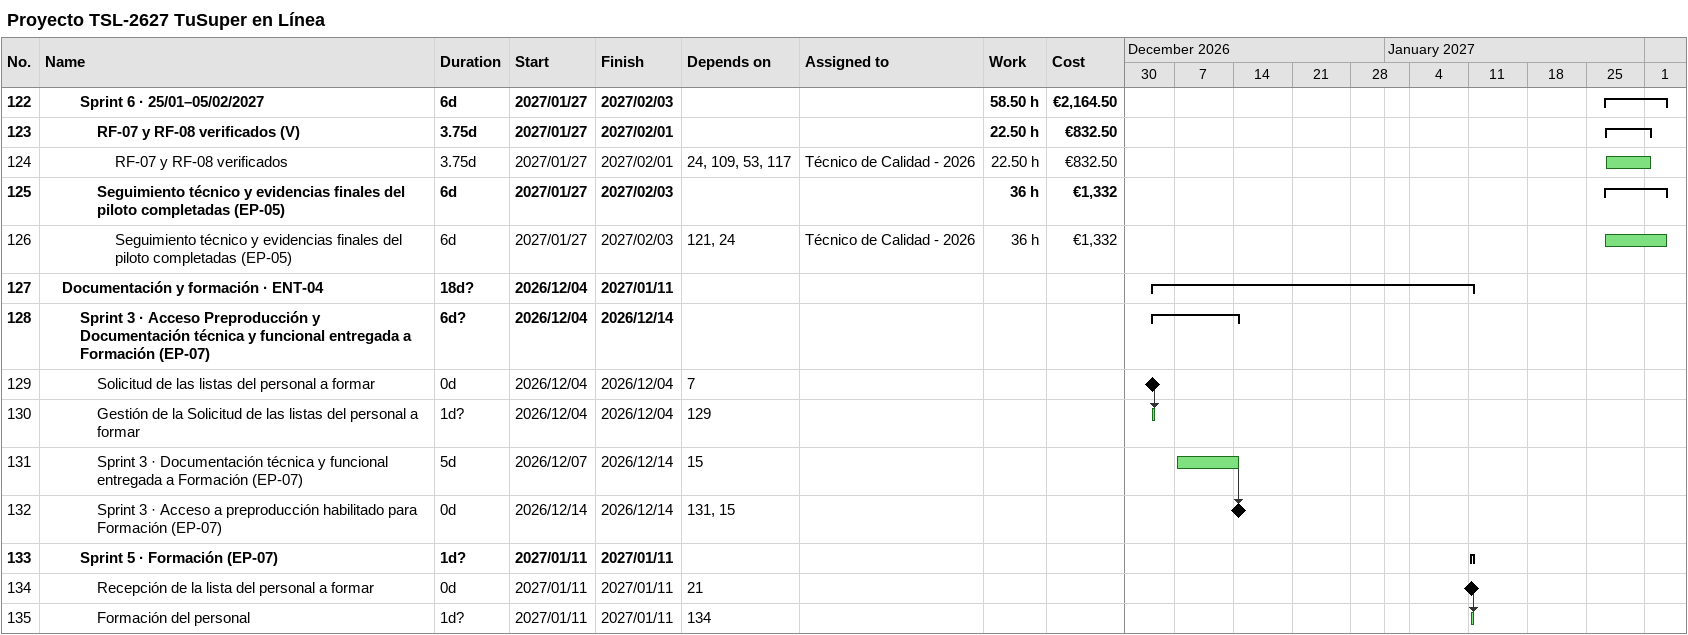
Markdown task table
Proyecto TSL-2627 TuSuper en Línea

| ID | Level | Task | Duration | Start | Finish | Predecessors | Resources | Work (h) | Cost (€) |
|---|---|---|---|---|---|---|---|---|---|
| 122 | 3 | **Sprint 6 · 25/01–05/02/2027** | 6d | 2027-01-27 | 2027-02-03 |  |  | 58.50 | 2164.50 |
| 123 | 4 | **RF-07 y RF-08 verificados (V)** | 3.75d | 2027-01-27 | 2027-02-01 |  |  | 22.50 | 832.50 |
| 124 | 5 | RF-07 y RF-08 verificados | 3.75d | 2027-01-27 | 2027-02-01 | 24, 109, 53, 117 | Técnico de Calidad - 2026 | 22.50 | 832.50 |
| 125 | 4 | **Seguimiento técnico y evidencias finales del piloto completadas (EP-05)** | 6d | 2027-01-27 | 2027-02-03 |  |  | 36 | 1332 |
| 126 | 5 | Seguimiento técnico y evidencias finales del piloto completadas (EP-05) | 6d | 2027-01-27 | 2027-02-03 | 121, 24 | Técnico de Calidad - 2026 | 36 | 1332 |
| 127 | 2 | **Documentación y formación · ENT-04** | 18d? | 2026-12-04 | 2027-01-11 |  |  |  |  |
| 128 | 3 | **Sprint 3 · Acceso Preproducción y Documentación técnica y funcional entregada a Formación (EP-07)** | 6d? | 2026-12-04 | 2026-12-14 |  |  |  |  |
| 129 | 4 | Solicitud de las listas del personal a formar | 0d | 2026-12-04 | 2026-12-04 | 7 |  |  |  |
| 130 | 4 | Gestión de la Solicitud de las listas del personal a formar | 1d? | 2026-12-04 | 2026-12-04 | 129 |  |  |  |
| 131 | 4 | Sprint 3 · Documentación técnica y funcional entregada a Formación (EP-07) | 5d | 2026-12-07 | 2026-12-14 | 15 |  |  |  |
| 132 | 4 | Sprint 3 · Acceso a preproducción habilitado para Formación (EP-07) | 0d | 2026-12-14 | 2026-12-14 | 131, 15 |  |  |  |
| 133 | 3 | **Sprint 5 · Formación (EP-07)** | 1d? | 2027-01-11 | 2027-01-11 |  |  |  |  |
| 134 | 4 | Recepción de la lista del personal a formar | 0d | 2027-01-11 | 2027-01-11 | 21 |  |  |  |
| 135 | 4 | Formación del personal | 1d? | 2027-01-11 | 2027-01-11 | 134 |  |  |  |
